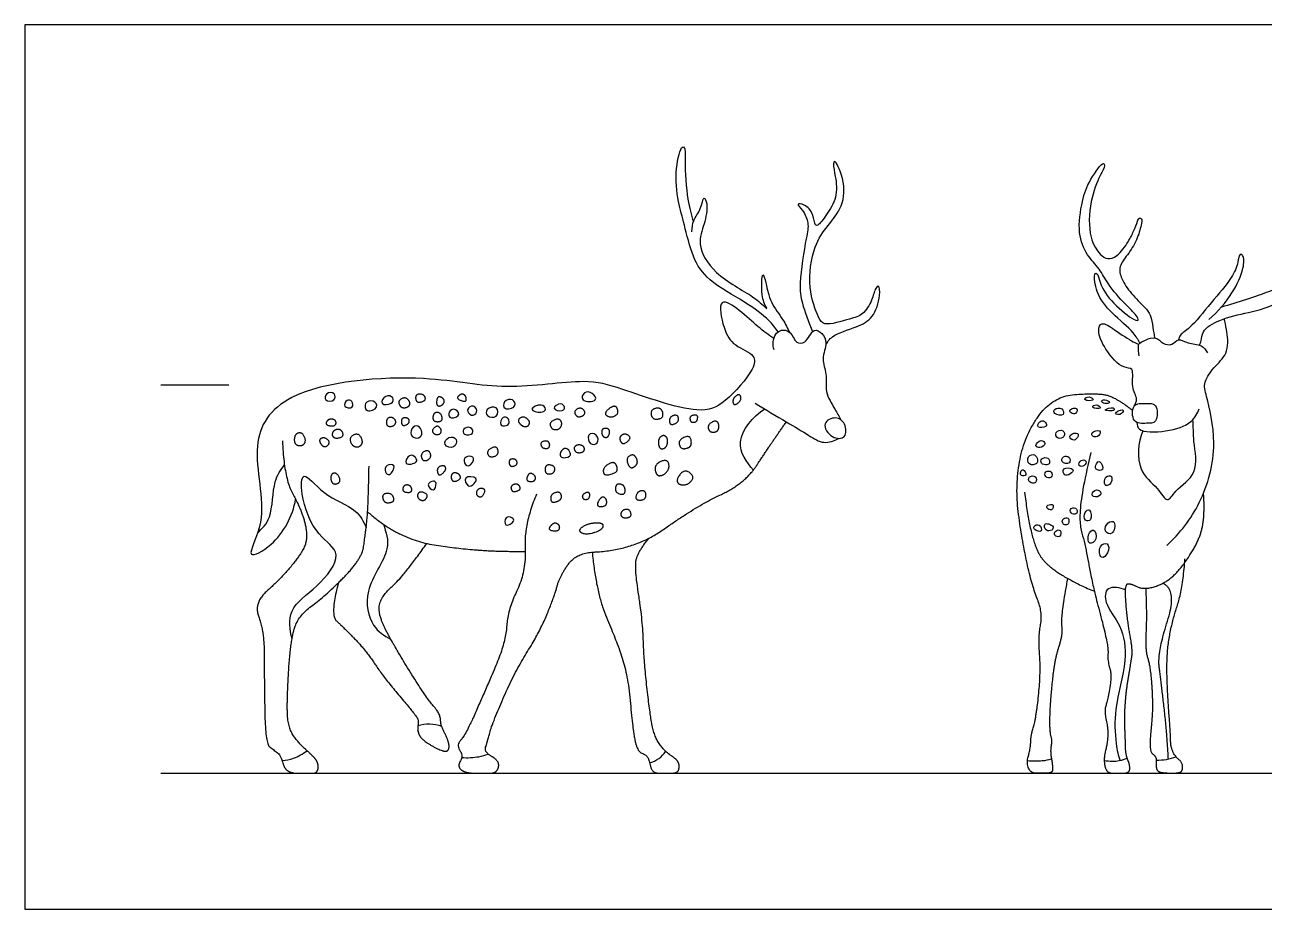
# Model space of a CAD drawing. Header units: millimetres. Extents: x 522.18 to 531.32, y 0.59 to 4.54.
# Drawn here: x 522.178 to 524.956, y 2.556 to 4.537 of the extents above; entities that cross this region are included whole.
import ezdxf

# ---------------------------------------------------------------- set-up
doc = ezdxf.new("R2010")
doc.units = ezdxf.units.MM
for name, color, linetype, true_color in [('AG-ANIMALS', 7, 'Continuous', 0xfc6666), ('AG-DETAILS', 7, 'Continuous', 0x66ffff), ('AG-DIAGRAM', 7, 'Continuous', 0xfecc66), ('AG-GUIDES', 7, 'Continuous', 0xcccccc), ('X-VPRT', 6, 'Continuous', 0xff00ff)]:
    doc.layers.add(name, color=color, linetype=linetype, true_color=true_color)

msp = doc.modelspace()

# ---------------------------------------------------------------- linework, layer by layer
at = {"layer": 'AG-ANIMALS'}
for points, degree, knots in [([(523.8666, 3.8493), (523.8602, 3.8585), (523.8461, 3.8779), (523.7921, 3.9182), (523.7099, 3.9611), (523.6736, 4.0159), (523.657, 4.0897), (523.6418, 4.1414), (523.6343, 4.2098), (523.6487, 4.2671), (523.6594, 4.2617), (523.6566, 4.2284), (523.6625, 4.1446), (523.6717, 4.1124), (523.6767, 4.0958)], 3, [0, 0, 0, 0, 0.359658, 0.867909, 1.466822, 1.966384, 2.497688, 2.956939, 3.491805, 3.929869, 4.059801, 4.39958, 4.975982, 5.424825, 5.424825, 5.424825, 5.424825]), ([(523.9735, 3.82), (523.9777, 3.8268), (523.986, 3.8426), (524.0434, 3.86), (524.0806, 3.8789), (524.0964, 3.9267), (524.0934, 3.9569), (524.0831, 3.9452), (524.078, 3.9196), (524.057, 3.8862), (524.0286, 3.879), (523.969, 3.8604), (523.9554, 3.8838), (523.9311, 3.9501), (523.9443, 4.0407), (523.9768, 4.087), (524.0139, 4.1301), (524.0174, 4.1885), (523.9931, 4.2384), (523.9893, 4.2234), (523.9962, 4.1962), (524, 4.1492), (523.9764, 4.1144), (523.9576, 4.0867), (523.9482, 4.088), (523.9466, 4.1147), (523.9286, 4.1346), (523.905, 4.1388), (523.9242, 4.1202), (523.9366, 4.092), (523.9291, 4.0583), (523.9123, 3.9583), (523.9196, 3.9134), (523.9346, 3.8717), (523.9439, 3.8497)], 3, [0, 0, 0, 0, 0.304874, 0.775319, 1.178574, 1.61835, 1.906382, 2.081745, 2.408035, 2.784056, 3.131893, 3.598016, 3.881054, 4.397496, 4.990534, 5.455753, 5.910893, 6.398103, 6.801761, 6.954603, 7.288097, 7.711359, 8.123642, 8.467134, 8.606354, 8.909537, 9.242756, 9.472391, 9.730965, 10.074046, 10.444625, 11.062258, 11.475336, 12.001466, 12.001466, 12.001466, 12.001466]), ([(524.6776, 3.8241), (524.673, 3.8322), (524.6642, 3.8496), (524.613, 3.8911), (524.5789, 3.9333), (524.5742, 3.9767), (524.5785, 3.9819), (524.5851, 3.9765), (524.5891, 3.9499), (524.6212, 3.9073), (524.665, 3.8748), (524.676, 3.8744), (524.6682, 3.8898), (524.6434, 3.9117), (524.6053, 3.9559), (524.5879, 3.9909), (524.5574, 4.0214), (524.5366, 4.0715), (524.5475, 4.1439), (524.5622, 4.1866), (524.5957, 4.2331), (524.5999, 4.2199), (524.5863, 4.1972), (524.564, 4.1418), (524.5617, 4.0621), (524.5863, 4.0234), (524.6051, 4.0107), (524.6289, 4.0183), (524.6518, 4.0517), (524.6634, 4.0733), (524.6717, 4.0964), (524.6756, 4.1055), (524.6831, 4.103), (524.6803, 4.0866), (524.6713, 4.0542), (524.6508, 4.0224), (524.6291, 3.997), (524.6355, 3.9667), (524.6577, 3.935), (524.6879, 3.9052), (524.7028, 3.888), (524.7064, 3.8591), (524.7094, 3.8439), (524.7106, 3.836)], 3, [0, 0, 0, 0, 0.337545, 0.848179, 1.336796, 1.733061, 1.857021, 2.009138, 2.325613, 2.80844, 3.275792, 3.424476, 3.643004, 4.02074, 4.509147, 4.909802, 5.318271, 5.782189, 6.31577, 6.780654, 7.209816, 7.354948, 7.670159, 8.170679, 8.740576, 9.159188, 9.440235, 9.737449, 10.1388, 10.466741, 10.780939, 10.962018, 11.098358, 11.336285, 11.711549, 12.110624, 12.466457, 12.799505, 13.20102, 13.616226, 13.916725, 14.251413, 14.56387, 14.56387, 14.56387, 14.56387]), ([(524.8108, 3.8197), (524.8124, 3.8231), (524.8165, 3.8301), (524.8159, 3.8537), (524.858, 3.8796), (524.9227, 3.8929), (524.9952, 3.9116), (525.0787, 3.9851), (525.0974, 4.0993), (525.0811, 4.2116), (525.0673, 4.2396), (525.06, 4.2371), (525.0614, 4.2153), (525.0698, 4.1486), (525.0731, 4.0623), (525.0458, 4.0028), (525.0337, 3.9966), (525.0217, 4.0115), (525.0147, 4.0314), (525.0123, 4.0555), (525.0052, 4.0577), (525.0018, 4.0388), (525.0034, 4.0123), (525.0217, 3.9786), (525.0029, 3.9505), (524.9638, 3.9397), (524.8962, 3.9139), (524.8602, 3.905)], 3, [0, 0, 0, 0, 0.214304, 0.499933, 0.925567, 1.448981, 1.999791, 2.646507, 3.336452, 4.019565, 4.330051, 4.450496, 4.717571, 5.24461, 5.860493, 6.354957, 6.544325, 6.797571, 7.109073, 7.412538, 7.530782, 7.783926, 8.17278, 8.511362, 8.834903, 9.239078, 9.911983, 9.911983, 9.911983, 9.911983]), ([(523.6735, 4.0739), (523.6738, 4.0824), (523.6755, 4.1009), (523.694, 4.1213), (523.6994, 4.1582), (523.7106, 4.1321), (523.7015, 4.0898), (523.6834, 4.0443), (523.7228, 3.9754), (523.8114, 3.9308), (523.8311, 3.9108), (523.8415, 3.9017)], 3, [0, 0, 0, 0, 0.314419, 0.655494, 0.96722, 1.204207, 1.621746, 2.044561, 2.575628, 3.190532, 3.590244, 3.590244, 3.590244, 3.590244]), ([(524.8323, 3.8771), (524.8524, 3.8941), (524.8857, 3.9342), (524.9108, 3.9874), (524.9115, 4.0209), (524.8997, 4.025), (524.8976, 4.002), (524.884, 3.9677), (524.8366, 3.9154), (524.7928, 3.8585), (524.7675, 3.8445), (524.7649, 3.8352), (524.7639, 3.8313)], 3, [0, 0, 0, 0, 0.566867, 1.062315, 1.402501, 1.559349, 1.829051, 2.218857, 2.763034, 3.309239, 3.634231, 3.856123, 3.856123, 3.856123, 3.856123]), ([(523.8415, 3.9017), (523.8365, 3.9115), (523.8282, 3.927), (523.8306, 3.993), (523.8407, 3.954), (523.8479, 3.9153), (523.8782, 3.8782), (523.8878, 3.8577), (523.8928, 3.8476)], 3, [0, 0, 0, 0, 0.357141, 0.771112, 1.044521, 1.45907, 1.882752, 2.244105, 2.244105, 2.244105, 2.244105]), ([(523.857, 3.8346), (523.845, 3.843), (523.8201, 3.8607), (523.785, 3.8953), (523.729, 3.9334), (523.7438, 3.8534), (523.7656, 3.8179), (523.8179, 3.7993), (523.8119, 3.7613), (523.7481, 3.6888), (523.686, 3.6608), (523.513, 3.724), (523.4339, 3.7461), (523.2468, 3.7143), (523.0811, 3.7577), (522.7635, 3.7328), (522.6765, 3.5979), (522.7296, 3.4338), (522.6645, 3.3334), (522.7444, 3.3739), (522.7791, 3.4366), (522.7852, 3.4743)], 3, [0, 0, 0, 0, 0.412614, 0.876231, 1.278939, 1.74084, 2.168861, 2.59133, 2.927068, 3.524864, 4.033201, 4.849653, 5.439466, 6.254302, 7.105829, 8.18045, 8.897924, 9.70947, 10.245372, 10.682656, 11.347827, 11.347827, 11.347827, 11.347827]), ([(524.665, 3.6834), (524.6677, 3.6882), (524.6743, 3.7004), (524.656, 3.7244), (524.6666, 3.7717), (524.6367, 3.7652), (524.5989, 3.8099), (524.5811, 3.8493), (524.5915, 3.8749), (524.622, 3.8525), (524.6619, 3.8267), (524.6709, 3.8234), (524.6751, 3.8216)], 3, [0, 0, 0, 0, 0.260091, 0.602832, 0.997933, 1.275572, 1.755752, 2.181124, 2.442316, 2.800491, 3.248826, 3.485245, 3.485245, 3.485245, 3.485245]), ([(524.7378, 3.3708), (524.7673, 3.3981), (524.8184, 3.4631), (524.8542, 3.595), (524.828, 3.7021), (524.818, 3.7366), (524.8471, 3.7749), (524.8788, 3.8031), (524.872, 3.8556), (524.8687, 3.8711), (524.8663, 3.879)], 3, [0, 0, 0, 0, 0.70106, 1.446486, 2.102502, 2.465448, 2.886633, 3.299427, 3.741181, 4.057296, 4.057296, 4.057296, 4.057296]), ([(523.8576, 3.8092), (523.8544, 3.8204), (523.8552, 3.8471), (523.8849, 3.8584), (523.9016, 3.8384), (523.9064, 3.824), (523.9305, 3.8222), (523.9442, 3.8605), (523.9669, 3.8459), (523.9784, 3.8243), (523.9622, 3.7885), (523.9777, 3.7549), (523.9698, 3.7155), (523.9943, 3.6767), (524.0027, 3.6602), (524.0076, 3.6523)], 3, [0, 0, 0, 0, 0.367522, 0.672605, 0.969542, 1.203682, 1.4657, 1.820295, 2.087782, 2.385231, 2.757232, 3.125729, 3.511696, 3.922244, 4.251755, 4.251755, 4.251755, 4.251755]), ([(524.6757, 3.796), (524.6743, 3.8027), (524.6749, 3.8161), (524.6736, 3.8224), (524.6904, 3.8321), (524.7137, 3.8401), (524.7282, 3.8219), (524.7502, 3.8183), (524.7638, 3.8368), (524.7853, 3.8223), (524.8162, 3.8221), (524.8253, 3.8088), (524.8289, 3.8028)], 3, [0, 0, 0, 0, 0.287225, 0.434639, 0.70221, 1.008051, 1.298144, 1.579171, 1.848806, 2.14836, 2.497235, 2.790001, 2.790001, 2.790001, 2.790001]), ([(523.815, 3.6896), (523.8384, 3.6757), (523.8838, 3.6484), (523.9344, 3.6187), (523.9678, 3.5966), (523.9927, 3.605), (524.0026, 3.6108)], 3, [0, 0, 0, 0, 0.561363, 1.039881, 1.417573, 1.782124, 1.782124, 1.782124, 1.782124]), ([(524.7122, 3.6844), (524.7077, 3.6903), (524.6908, 3.6878), (524.6588, 3.6916), (524.6602, 3.6418), (524.692, 3.6456), (524.7179, 3.643), (524.7179, 3.6768), (524.7122, 3.6844)], 3, [0, 0, 0, 0, 0.295633, 0.615044, 0.943452, 1.273929, 1.5648, 1.938745, 1.938745, 1.938745, 1.938745]), ([(524.6707, 3.6466), (524.6717, 3.6413), (524.6718, 3.6241), (524.7387, 3.6238), (524.7946, 3.6437), (524.8062, 3.6666), (524.8105, 3.677)], 3, [0, 0, 0, 0, 0.257099, 0.746354, 1.242947, 1.613302, 1.613302, 1.613302, 1.613302]), ([(523.4499, 3.356), (523.5427, 3.3592), (523.6846, 3.4599), (523.7925, 3.5102), (523.8438, 3.5889), (523.885, 3.6479)], 2, [1.843266, 1.843266, 1.843266, 2.390836, 2.988545, 3.586255, 4.183964, 4.183964, 4.183964]), ([(524.015, 3.6153), (524.0097, 3.6093), (523.9853, 3.6093), (523.9616, 3.6462), (523.9976, 3.6618), (524.0184, 3.6451), (524.0203, 3.6214), (524.015, 3.6153)], 3, [0, 0, 0, 0, 0.320106, 0.677154, 1.000891, 1.305101, 1.62898, 1.62898, 1.62898, 1.62898]), ([(522.9465, 3.4465), (523.0147, 3.3851), (523.1784, 3.3592), (523.2755, 3.3576), (523.2999, 3.3573)], 2, [0, 0, 0, 0.597709, 1.195418, 1.369537, 1.369537, 1.369537]), ([(523.0595, 2.9676), (523.0681, 2.9703), (523.0865, 2.973), (523.1041, 2.9692), (523.1124, 2.9661)], 3, [0, 0, 0, 0, 0.3241316, 0.644443, 0.644443, 0.644443, 0.644443]), ([(522.7551, 2.8892), (522.7638, 2.8899), (522.7813, 2.893), (522.8018, 2.9041), (522.8108, 2.9112)], 3, [0, 0, 0, 0, 0.3183512, 0.6829084, 0.6829084, 0.6829084, 0.6829084]), ([(523.1574, 2.8959), (523.1701, 2.8948), (523.1958, 2.8967), (523.21, 2.9012), (523.217, 2.9037)], 3, [0, 0, 0, 0, 0.3844297, 0.6773808, 0.6773808, 0.6773808, 0.6773808]), ([(523.5785, 2.8842), (523.5858, 2.8861), (523.6001, 2.8923), (523.6104, 2.9035), (523.6145, 2.9097)], 3, [0, 0, 0, 0, 0.2963976, 0.5893133, 0.5893133, 0.5893133, 0.5893133]), ([(524.4256, 2.889), (524.4366, 2.8878), (524.4589, 2.8882), (524.4726, 2.8909), (524.4794, 2.8926)], 3, [0, 0, 0, 0, 0.3677329, 0.6594972, 0.6594972, 0.6594972, 0.6594972]), ([(524.5977, 2.8895), (524.6086, 2.8871), (524.6314, 2.8875), (524.6433, 2.8921), (524.649, 2.8947)], 3, [0, 0, 0, 0, 0.3685122, 0.6449897, 0.6449897, 0.6449897, 0.6449897]), ([(524.7143, 2.8902), (524.7219, 2.89), (524.7373, 2.891), (524.7517, 2.8949), (524.7586, 2.8974)], 3, [0, 0, 0, 0, 0.3055252, 0.606072, 0.606072, 0.606072, 0.606072])]:
    msp.add_open_spline(points, degree=degree, knots=knots, dxfattribs=at)
for points in [[(524.5154, 3.2971), (524.499, 3.2106), (524.505, 3.1718), (524.4864, 3.1169), (524.4763, 3.0228), (524.4744, 2.9562), (524.4807, 2.9341), (524.4763, 2.9098), (524.482, 2.8786), (524.482, 2.8609), (524.4574, 2.8609), (524.4318, 2.8609), (524.4233, 2.8862), (524.4324, 2.9146), (524.4334, 2.9474), (524.445, 2.9837), (524.4558, 3.0859), (524.4498, 3.1683), (524.4602, 3.2197), (524.4362, 3.2791), (524.4135, 3.3816), (524.3977, 3.4996), (524.4173, 3.6145), (524.4823, 3.7057), (524.5811, 3.7126), (524.623, 3.7035), (524.6613, 3.6734)], [(522.7558, 3.6051), (522.7588, 3.5225), (522.7988, 3.4502), (522.813, 3.3926), (522.8013, 3.3559), (522.7505, 3.2948), (522.6904, 3.2421), (522.7153, 3.1781), (522.7148, 3.0593), (522.7177, 2.9269), (522.7368, 2.9123), (522.7524, 2.901), (522.7627, 2.8609), (522.8145, 2.8609), (522.8345, 2.8609), (522.8368, 2.8836), (522.822, 2.9013), (522.7929, 2.9272), (522.7688, 2.9613), (522.7654, 3.0166), (522.7732, 3.1513), (522.7898, 3.2126), (522.8504, 3.2565), (522.9331, 3.3395), (522.9414, 3.3933), (522.9482, 3.4562), (522.9498, 3.5485)], [(524.5679, 3.5794), (524.5351, 3.4478), (524.5559, 3.3689), (524.5714, 3.2812), (524.6074, 3.147), (524.6048, 3.112), (524.6149, 3.0811), (524.6055, 3.0237), (524.5973, 3.0006), (524.6064, 2.9609), (524.6048, 2.9287), (524.5957, 2.8914), (524.6029, 2.8609), (524.6276, 2.8609), (524.6541, 2.8609), (524.6556, 2.8785), (524.6455, 2.9022), (524.6449, 2.9422), (524.6427, 2.9861), (524.6471, 3.0489), (524.6579, 3.1098), (524.6616, 3.1376), (524.649, 3.2048), (524.6433, 3.2843), (524.6566, 3.2859), (524.6847, 3.2717), (524.7292, 3.2837), (524.7667, 3.3143), (524.8112, 3.3824), (524.8235, 3.4402), (524.8203, 3.4886)], [(523.3252, 3.4859), (523.2969, 3.4194), (523.3023, 3.3134), (523.2608, 3.2274), (523.2559, 3.1527), (523.2104, 3.0466), (523.166, 2.946), (523.145, 2.924), (523.1615, 2.9001), (523.1474, 2.8764), (523.1647, 2.8609), (523.208, 2.8609), (523.2365, 2.8609), (523.2433, 2.8876), (523.2077, 2.908), (523.2141, 2.928), (523.225, 2.9703), (523.2776, 3.0899), (523.3321, 3.1765), (523.366, 3.2588), (523.3766, 3.3005), (523.4151, 3.356), (523.4598, 3.3565)], [(524.4192, 3.4902), (524.4318, 3.3791), (524.482, 3.3078), (524.5756, 3.2682)], [(522.881, 3.2874), (522.8619, 3.2156), (522.8922, 3.1878), (522.942, 3.137), (522.9841, 3.0734), (523.0578, 2.9874), (523.0606, 2.9756), (523.0578, 2.9545), (523.0692, 2.934), (523.1212, 2.9055), (523.1313, 2.9179), (523.1238, 2.9431), (523.1106, 2.9668), (523.1093, 2.9945), (523.0794, 3.0275), (523.0103, 3.1384), (522.9685, 3.2168), (522.9781, 3.2591), (523.0251, 3.2994), (523.0792, 3.3755)], [(523.4499, 3.356), (523.459, 3.2626), (523.5074, 3.1507), (523.5308, 3.0747), (523.5404, 2.9596), (523.5513, 2.9086), (523.5706, 2.9025), (523.577, 2.891), (523.5844, 2.8609), (523.6138, 2.8609), (523.643, 2.8609), (523.6459, 2.8804), (523.6382, 2.8932), (523.6132, 2.9086), (523.5908, 2.9397), (523.5802, 2.9865), (523.5658, 3.1132), (523.5632, 3.2035), (523.5443, 3.3228), (523.5536, 3.3584), (523.5772, 3.3872)], [(524.6905, 3.275), (524.6933, 3.2133), (524.689, 3.1373), (524.7012, 3.0997), (524.7074, 3.0063), (524.6997, 2.9334), (524.7012, 2.9077), (524.7115, 2.8997), (524.7148, 2.893), (524.7136, 2.8653), (524.7326, 2.8609), (524.7678, 2.8609), (524.7741, 2.8692), (524.7718, 2.8864), (524.7585, 2.8957), (524.7465, 2.9181), (524.7461, 2.9533), (524.7397, 3.0311), (524.737, 3.1278), (524.7498, 3.2017), (524.7738, 3.2736), (524.7786, 3.3411)]]:
    msp.add_open_spline(points, degree=2, dxfattribs=at)
at = {"layer": 'AG-DETAILS'}
for points, knots in [([(522.8531, 3.6974), (522.85, 3.7008), (522.8527, 3.7137), (522.8747, 3.715), (522.875, 3.6932), (522.8568, 3.6935), (522.8531, 3.6974)], [0, 0, 0, 0, 0.225352, 0.4742859, 0.7038671, 0.9668444, 0.9668444, 0.9668444, 0.9668444]), ([(522.8955, 3.6829), (522.893, 3.6868), (522.8996, 3.6994), (522.9125, 3.6952), (522.9167, 3.6773), (522.8983, 3.6787), (522.8955, 3.6829)], [0, 0, 0, 0, 0.2319811, 0.4338091, 0.6504425, 0.9025762, 0.9025762, 0.9025762, 0.9025762]), ([(522.9463, 3.6731), (522.9409, 3.6754), (522.9375, 3.692), (522.9598, 3.6982), (522.9735, 3.6797), (522.9526, 3.6703), (522.9463, 3.6731)], [0, 0, 0, 0, 0.250375, 0.511254, 0.749679, 1.040937, 1.040937, 1.040937, 1.040937]), ([(522.9791, 3.6895), (522.9763, 3.6936), (522.9858, 3.7102), (523.0065, 3.7036), (523.0029, 3.6862), (522.982, 3.685), (522.9791, 3.6895)], [0, 0, 0, 0, 0.260861, 0.509977, 0.726939, 1.009692, 1.009692, 1.009692, 1.009692]), ([(523.2548, 3.6782), (523.2503, 3.6809), (523.2501, 3.696), (523.2734, 3.7014), (523.2821, 3.6807), (523.2603, 3.6748), (523.2548, 3.6782)], [0, 0, 0, 0, 0.236458, 0.503037, 0.734192, 1.025569, 1.025569, 1.025569, 1.025569]), ([(523.4297, 3.6974), (523.4254, 3.7016), (523.4308, 3.7174), (523.4508, 3.7144), (523.466, 3.6928), (523.4352, 3.6919), (523.4297, 3.6974)], [0, 0, 0, 0, 0.245613, 0.506465, 0.751601, 1.076227, 1.076227, 1.076227, 1.076227]), ([(524.5637, 3.7036), (524.5589, 3.7039), (524.5504, 3.699), (524.5599, 3.6942), (524.5788, 3.6959), (524.5685, 3.7032), (524.5637, 3.7036)], [0, 0, 0, 0, 0.20922, 0.3809139, 0.6104755, 0.8220486, 0.8220486, 0.8220486, 0.8220486]), ([(524.5989, 3.6969), (524.5949, 3.6972), (524.588, 3.6944), (524.5985, 3.6871), (524.6152, 3.691), (524.6037, 3.6965), (524.5989, 3.6969)], [0, 0, 0, 0, 0.1803813, 0.3729821, 0.5823437, 0.8018814, 0.8018814, 0.8018814, 0.8018814]), ([(523.134, 3.6569), (523.1296, 3.6579), (523.1256, 3.6663), (523.1378, 3.6817), (523.1603, 3.6631), (523.1399, 3.6556), (523.134, 3.6569)], [0, 0, 0, 0, 0.2027841, 0.4392056, 0.6947604, 0.9662321, 0.9662321, 0.9662321, 0.9662321]), ([(523.1792, 3.6632), (523.1741, 3.6645), (523.1654, 3.6757), (523.1852, 3.689), (523.1956, 3.6679), (523.184, 3.662), (523.1792, 3.6632)], [0, 0, 0, 0, 0.2360925, 0.4782668, 0.7228485, 0.9499336, 0.9499336, 0.9499336, 0.9499336]), ([(523.2155, 3.6619), (523.2116, 3.6655), (523.2106, 3.678), (523.2394, 3.6857), (523.2397, 3.6551), (523.2202, 3.6576), (523.2155, 3.6619)], [0, 0, 0, 0, 0.22653, 0.507218, 0.771597, 1.046035, 1.046035, 1.046035, 1.046035]), ([(523.315, 3.676), (523.3149, 3.6805), (523.3366, 3.6909), (523.349, 3.6756), (523.3356, 3.6663), (523.3151, 3.6717), (523.315, 3.676)], [0, 0, 0, 0, 0.294336, 0.521748, 0.742721, 1.025506, 1.025506, 1.025506, 1.025506]), ([(523.3645, 3.6783), (523.3637, 3.6824), (523.3804, 3.693), (523.3897, 3.6806), (523.3848, 3.6702), (523.3653, 3.6741), (523.3645, 3.6783)], [0, 0, 0, 0, 0.2608913, 0.4720116, 0.6536687, 0.9247931, 0.9247931, 0.9247931, 0.9247931]), ([(523.8114, 3.5399), (523.7959, 3.5572), (523.762, 3.6043), (523.8109, 3.6603), (523.8367, 3.6767)], [0, 0, 0, 0, 0.517958, 1.113238, 1.113238, 1.113238, 1.113238]), ([(524.5023, 3.6768), (524.4976, 3.6801), (524.484, 3.6783), (524.4841, 3.6641), (524.5104, 3.6597), (524.5065, 3.6739), (524.5023, 3.6768)], [0, 0, 0, 0, 0.2535113, 0.4456095, 0.7192867, 0.9457832, 0.9457832, 0.9457832, 0.9457832]), ([(524.5362, 3.6772), (524.5332, 3.6799), (524.5171, 3.677), (524.5226, 3.666), (524.5348, 3.6645), (524.5386, 3.6749), (524.5362, 3.6772)], [0, 0, 0, 0, 0.2490893, 0.4241635, 0.6298949, 0.8320736, 0.8320736, 0.8320736, 0.8320736]), ([(524.5796, 3.6859), (524.575, 3.6863), (524.5649, 3.6789), (524.5966, 3.675), (524.5847, 3.6855), (524.5796, 3.6859)], [0, 0, 0, 0, 0.1914033, 0.4500686, 0.6653641, 0.6653641, 0.6653641, 0.6653641]), ([(524.618, 3.6792), (524.6135, 3.6808), (524.5904, 3.6734), (524.6126, 3.6722), (524.6206, 3.6732), (524.6203, 3.6784), (524.618, 3.6792)], [0, 0, 0, 0, 0.2754441, 0.4950972, 0.6789055, 0.8182132, 0.8182132, 0.8182132, 0.8182132]), ([(524.6384, 3.6745), (524.6345, 3.6759), (524.6127, 3.6642), (524.6389, 3.6628), (524.6411, 3.6735), (524.6384, 3.6745)], [0, 0, 0, 0, 0.2663507, 0.5014467, 0.6859763, 0.6859763, 0.6859763, 0.6859763]), ([(523.0533, 3.6118), (523.0483, 3.6129), (523.0391, 3.6222), (523.0512, 3.6433), (523.0677, 3.6343), (523.0699, 3.6146), (523.0583, 3.6106), (523.0533, 3.6118)], [0, 0, 0, 0, 0.240001, 0.503806, 0.735108, 0.985709, 1.217596, 1.217596, 1.217596, 1.217596]), ([(523.2449, 3.6421), (523.2428, 3.6461), (523.2485, 3.661), (523.2615, 3.6573), (523.2661, 3.6457), (523.2578, 3.6381), (523.2468, 3.6386), (523.2449, 3.6421)], [0, 0, 0, 0, 0.249174, 0.447439, 0.647505, 0.840803, 1.058512, 1.058512, 1.058512, 1.058512]), ([(524.4581, 3.6503), (524.4543, 3.6501), (524.4488, 3.6436), (524.4479, 3.6337), (524.4675, 3.635), (524.4697, 3.6445), (524.4619, 3.6505), (524.4581, 3.6503)], [0, 0, 0, 0, 0.213177, 0.378793, 0.629522, 0.798325, 1.016702, 1.016702, 1.016702, 1.016702]), ([(524.6838, 3.6279), (524.6734, 3.6014), (524.6682, 3.5369), (524.7165, 3.5044), (524.7391, 3.4621), (524.7574, 3.4983), (524.8121, 3.5301), (524.7961, 3.6053), (524.7976, 3.6368), (524.7964, 3.6532)], [0, 0, 0, 0, 0.588793, 1.072119, 1.441289, 1.772731, 2.262469, 2.789085, 3.23699, 3.23699, 3.23699, 3.23699]), ([(523.1448, 3.6085), (523.1421, 3.6135), (523.1273, 3.6168), (523.1132, 3.5946), (523.1426, 3.5856), (523.1475, 3.6034), (523.1448, 3.6085)], [0, 0, 0, 0, 0.251195, 0.5116, 0.786288, 1.048457, 1.048457, 1.048457, 1.048457]), ([(523.1638, 3.6203), (523.1601, 3.6227), (523.159, 3.6338), (523.1792, 3.6388), (523.1871, 3.6195), (523.1686, 3.6172), (523.1638, 3.6203)], [0, 0, 0, 0, 0.2065534, 0.4529748, 0.6728317, 0.9371405, 0.9371405, 0.9371405, 0.9371405]), ([(523.4432, 3.603), (523.4397, 3.6087), (523.4415, 3.6283), (523.4669, 3.6156), (523.4608, 3.594), (523.4465, 3.5977), (523.4432, 3.603)], [0, 0, 0, 0, 0.266444, 0.531827, 0.777557, 1.023783, 1.023783, 1.023783, 1.023783]), ([(524.5047, 3.628), (524.5004, 3.6306), (524.485, 3.627), (524.4922, 3.6072), (524.5104, 3.6132), (524.5086, 3.6256), (524.5047, 3.628)], [0, 0, 0, 0, 0.24878, 0.4838074, 0.7183942, 0.9465551, 0.9465551, 0.9465551, 0.9465551]), ([(524.5384, 3.6217), (524.5352, 3.6245), (524.5162, 3.6197), (524.5242, 3.606), (524.536, 3.6071), (524.5412, 3.6193), (524.5384, 3.6217)], [0, 0, 0, 0, 0.2664458, 0.4662741, 0.6695008, 0.8957163, 0.8957163, 0.8957163, 0.8957163]), ([(524.5869, 3.6275), (524.5835, 3.6301), (524.5672, 3.6257), (524.5709, 3.6128), (524.587, 3.6145), (524.5896, 3.6255), (524.5869, 3.6275)], [0, 0, 0, 0, 0.2598422, 0.4423847, 0.6727572, 0.8781268, 0.8781268, 0.8781268, 0.8781268]), ([(523.3814, 3.5688), (523.3778, 3.5708), (523.3763, 3.5809), (523.3921, 3.593), (523.4022, 3.5783), (523.401, 3.569), (523.3859, 3.5662), (523.3814, 3.5688)], [0, 0, 0, 0, 0.207725, 0.449132, 0.679622, 0.8506, 1.11194, 1.11194, 1.11194, 1.11194]), ([(524.4562, 3.6059), (524.4506, 3.6054), (524.4395, 3.594), (524.4538, 3.5877), (524.4695, 3.5985), (524.4607, 3.6063), (524.4562, 3.6059)], [0, 0, 0, 0, 0.2548516, 0.4546989, 0.6961397, 0.9066965, 0.9066965, 0.9066965, 0.9066965]), ([(523.0333, 3.555), (523.0298, 3.559), (523.0394, 3.5782), (523.0544, 3.5687), (523.0611, 3.5561), (523.0372, 3.5506), (523.0333, 3.555)], [0, 0, 0, 0, 0.2672774, 0.4999849, 0.690862, 0.9873962, 0.9873962, 0.9873962, 0.9873962]), ([(523.1725, 3.5496), (523.1674, 3.549), (523.1587, 3.5605), (523.1693, 3.5733), (523.1912, 3.5687), (523.1785, 3.5504), (523.1725, 3.5496)], [0, 0, 0, 0, 0.2349667, 0.4620392, 0.6949793, 0.9723657, 0.9723657, 0.9723657, 0.9723657]), ([(524.4415, 3.5737), (524.4375, 3.5755), (524.4242, 3.5722), (524.4262, 3.5488), (524.4487, 3.5527), (524.4484, 3.5635), (524.4452, 3.5721), (524.4415, 3.5737)], [0, 0, 0, 0, 0.239446, 0.495713, 0.751379, 0.942783, 1.164363, 1.164363, 1.164363, 1.164363]), ([(524.4714, 3.5663), (524.4677, 3.5688), (524.4556, 3.5672), (524.4546, 3.5528), (524.4696, 3.5508), (524.4763, 3.5547), (524.4747, 3.5639), (524.4714, 3.5663)], [0, 0, 0, 0, 0.23463, 0.433074, 0.659963, 0.822856, 1.035231, 1.035231, 1.035231, 1.035231]), ([(524.5188, 3.5679), (524.5158, 3.5713), (524.5053, 3.5727), (524.4982, 3.556), (524.5231, 3.5518), (524.5217, 3.5646), (524.5188, 3.5679)], [0, 0, 0, 0, 0.2230727, 0.4388888, 0.6945312, 0.9134115, 0.9134115, 0.9134115, 0.9134115]), ([(524.5563, 3.56), (524.5547, 3.5627), (524.5442, 3.5642), (524.5376, 3.5475), (524.5541, 3.5476), (524.558, 3.5572), (524.5563, 3.56)], [0, 0, 0, 0, 0.2058342, 0.4254135, 0.6348899, 0.8441971, 0.8441971, 0.8441971, 0.8441971]), ([(524.5875, 3.5586), (524.5847, 3.56), (524.5796, 3.5539), (524.5748, 3.5401), (524.6006, 3.5361), (524.5915, 3.5566), (524.5875, 3.5586)], [0, 0, 0, 0, 0.1859513, 0.4035747, 0.6431151, 0.9152563, 0.9152563, 0.9152563, 0.9152563]), ([(522.6998, 3.3986), (522.7104, 3.4091), (522.7343, 3.4307), (522.7332, 3.5168), (522.7519, 3.5399), (522.7601, 3.5518)], [0, 0, 0, 0, 0.416756, 0.97271, 1.382163, 1.382163, 1.382163, 1.382163]), ([(522.9958, 3.5302), (522.9918, 3.5287), (522.9841, 3.5356), (522.9868, 3.5531), (523.013, 3.5538), (523.0013, 3.5324), (522.9958, 3.5302)], [0, 0, 0, 0, 0.2039482, 0.4411932, 0.6811464, 0.967736, 0.967736, 0.967736, 0.967736]), ([(524.416, 3.5406), (524.4136, 3.5413), (524.41, 3.5359), (524.409, 3.5254), (524.4271, 3.527), (524.4191, 3.5397), (524.416, 3.5406)], [0, 0, 0, 0, 0.1689746, 0.3516912, 0.5557091, 0.7808391, 0.7808391, 0.7808391, 0.7808391]), ([(524.4789, 3.5354), (524.476, 3.5385), (524.4644, 3.5383), (524.4637, 3.523), (524.4814, 3.5204), (524.4817, 3.5325), (524.4789, 3.5354)], [0, 0, 0, 0, 0.2199004, 0.4251287, 0.6468072, 0.8636575, 0.8636575, 0.8636575, 0.8636575]), ([(524.5273, 3.541), (524.5246, 3.5447), (524.5009, 3.5478), (524.5078, 3.525), (524.5213, 3.5302), (524.5292, 3.5382), (524.5273, 3.541)], [0, 0, 0, 0, 0.28646, 0.5185086, 0.7419384, 0.9564128, 0.9564128, 0.9564128, 0.9564128]), ([(524.6136, 3.5253), (524.6112, 3.5283), (524.598, 3.5264), (524.596, 3.5041), (524.6121, 3.5045), (524.6165, 3.5215), (524.6136, 3.5253)], [0, 0, 0, 0, 0.2220801, 0.482682, 0.6838497, 0.9565699, 0.9565699, 0.9565699, 0.9565699]), ([(522.7772, 3.162), (522.7718, 3.1819), (522.7659, 3.2318), (522.8338, 3.2742), (522.8973, 3.3536), (522.8284, 3.3931), (522.7956, 3.4775), (522.799, 3.5464), (522.8475, 3.4794), (522.9237, 3.4556), (522.937, 3.4246), (522.9433, 3.4113)], [0, 0, 0, 0, 0.488621, 1.041973, 1.603624, 2.088527, 2.700318, 3.094808, 3.561136, 4.126009, 4.539159, 4.539159, 4.539159, 4.539159]), ([(523.0939, 3.4956), (523.0894, 3.4947), (523.0756, 3.5079), (523.0952, 3.5178), (523.102, 3.5106), (523.0984, 3.4964), (523.0939, 3.4956)], [0, 0, 0, 0, 0.2470063, 0.4839104, 0.6565562, 0.900131, 0.900131, 0.900131, 0.900131]), ([(523.1721, 3.5048), (523.1671, 3.5076), (523.1581, 3.5282), (523.1954, 3.5245), (523.1863, 3.5081), (523.1765, 3.5023), (523.1721, 3.5048)], [0, 0, 0, 0, 0.263009, 0.556653, 0.774271, 1.008854, 1.008854, 1.008854, 1.008854]), ([(524.4431, 3.5249), (524.4396, 3.5279), (524.4265, 3.5262), (524.428, 3.5107), (524.4469, 3.5085), (524.4465, 3.5219), (524.4431, 3.5249)], [0, 0, 0, 0, 0.2340803, 0.4417361, 0.6726682, 0.8989742, 0.8989742, 0.8989742, 0.8989742]), ([(524.5842, 3.4951), (524.5796, 3.4966), (524.5683, 3.4898), (524.572, 3.4772), (524.5943, 3.4818), (524.5883, 3.4938), (524.5842, 3.4951)], [0, 0, 0, 0, 0.2439719, 0.430061, 0.6841699, 0.9020681, 0.9020681, 0.9020681, 0.9020681]), ([(524.4828, 3.461), (524.4808, 3.4638), (524.4692, 3.4627), (524.4674, 3.4539), (524.4804, 3.4471), (524.4847, 3.4584), (524.4828, 3.461)], [0, 0, 0, 0, 0.2201005, 0.3812889, 0.5870203, 0.7942981, 0.7942981, 0.7942981, 0.7942981]), ([(524.5335, 3.4545), (524.5298, 3.4566), (524.5178, 3.4531), (524.5242, 3.4397), (524.5394, 3.4406), (524.5371, 3.4523), (524.5335, 3.4545)], [0, 0, 0, 0, 0.2220714, 0.425312, 0.6332789, 0.8500747, 0.8500747, 0.8500747, 0.8500747]), ([(524.5645, 3.4501), (524.5615, 3.4522), (524.5517, 3.4456), (524.5523, 3.4251), (524.5713, 3.4255), (524.5686, 3.4472), (524.5645, 3.4501)], [0, 0, 0, 0, 0.212709, 0.4741687, 0.6841531, 0.9765476, 0.9765476, 0.9765476, 0.9765476]), ([(522.982, 3.4185), (522.9877, 3.4008), (523.0034, 3.36), (522.9333, 3.2728), (522.9531, 3.1885), (522.9835, 3.1686), (522.9982, 3.1614)], [0, 0, 0, 0, 0.465341, 1.097336, 1.64262, 2.078636, 2.078636, 2.078636, 2.078636]), ([(523.2567, 3.4171), (523.2527, 3.4194), (523.2542, 3.4373), (523.2709, 3.4346), (523.2783, 3.4245), (523.2611, 3.4146), (523.2567, 3.4171)], [0, 0, 0, 0, 0.2453444, 0.4699341, 0.6518946, 0.922266, 0.922266, 0.922266, 0.922266]), ([(524.4516, 3.4166), (524.4478, 3.4188), (524.4384, 3.4148), (524.4398, 3.4049), (524.4612, 3.3982), (524.4558, 3.4141), (524.4516, 3.4166)], [0, 0, 0, 0, 0.2156445, 0.3903269, 0.6321456, 0.8689984, 0.8689984, 0.8689984, 0.8689984]), ([(524.4731, 3.4192), (524.4696, 3.4202), (524.4621, 3.4206), (524.4647, 3.4021), (524.4811, 3.4036), (524.4852, 3.4138), (524.4772, 3.4181), (524.4731, 3.4192)], [0, 0, 0, 0, 0.185603, 0.412579, 0.640307, 0.817928, 1.036305, 1.036305, 1.036305, 1.036305]), ([(524.5164, 3.432), (524.5138, 3.4342), (524.5044, 3.4321), (524.5025, 3.4228), (524.5084, 3.4157), (524.5191, 3.4178), (524.5192, 3.4295), (524.5164, 3.432)], [0, 0, 0, 0, 0.2046808, 0.3858102, 0.5644196, 0.7478926, 0.9711657, 0.9711657, 0.9711657, 0.9711657]), ([(524.6198, 3.4222), (524.6172, 3.4262), (524.6039, 3.4246), (524.5953, 3.4018), (524.6183, 3.3913), (524.6233, 3.4167), (524.6198, 3.4222)], [0, 0, 0, 0, 0.230381, 0.512606, 0.75583, 1.070975, 1.070975, 1.070975, 1.070975]), ([(524.4989, 3.4043), (524.4966, 3.4068), (524.487, 3.4047), (524.4844, 3.3926), (524.4999, 3.3872), (524.5015, 3.4014), (524.4989, 3.4043)], [0, 0, 0, 0, 0.2030184, 0.3983193, 0.6037426, 0.833915, 0.833915, 0.833915, 0.833915]), ([(524.5732, 3.4054), (524.5693, 3.4067), (524.5597, 3.3958), (524.5614, 3.3697), (524.5846, 3.3841), (524.5777, 3.4038), (524.5732, 3.4054)], [0, 0, 0, 0, 0.245281, 0.521837, 0.782158, 1.069184, 1.069184, 1.069184, 1.069184]), ([(524.6043, 3.3745), (524.6002, 3.3773), (524.583, 3.3714), (524.5888, 3.3365), (524.6082, 3.3531), (524.6087, 3.3715), (524.6043, 3.3745)], [0, 0, 0, 0, 0.259968, 0.569669, 0.826008, 1.113393, 1.113393, 1.113393, 1.113393]), ([(524.6455, 3.2713), (524.6337, 3.2765), (524.5997, 3.2826), (524.5973, 3.2376), (524.6393, 3.1915), (524.6508, 3.1114), (524.6184, 3.0076), (524.6224, 2.9372), (524.6287, 2.8987), (524.6337, 2.8894)], [0, 0, 0, 0, 0.396869, 0.750652, 1.246495, 1.811044, 2.482913, 3.015225, 3.323353, 3.323353, 3.323353, 3.323353])]:
    msp.add_open_spline(points, degree=3, knots=knots, dxfattribs=at)
for points in [[(523.0175, 3.687), (523.014, 3.6953), (523.0318, 3.704), (523.0429, 3.6915), (523.0384, 3.6804), (523.0209, 3.6786), (523.0175, 3.687)], [(523.0544, 3.6996), (523.0531, 3.71), (523.0728, 3.71), (523.0782, 3.6959), (523.0557, 3.6891), (523.0544, 3.6996)], [(523.1014, 3.6947), (523.1025, 3.7053), (523.1156, 3.702), (523.1197, 3.6918), (523.111, 3.6828), (523.1003, 3.684), (523.1014, 3.6947)], [(523.1503, 3.7057), (523.1563, 3.7112), (523.1654, 3.708), (523.1683, 3.6987), (523.1657, 3.6922), (523.1443, 3.7002), (523.1503, 3.7057)], [(523.7656, 3.6914), (523.7643, 3.7001), (523.7803, 3.712), (523.7854, 3.6966), (523.767, 3.6827), (523.7656, 3.6914)], [(523.0932, 3.6602), (523.0945, 3.6691), (523.1109, 3.6686), (523.1154, 3.6508), (523.1028, 3.6473), (523.092, 3.6513), (523.0932, 3.6602)], [(523.4121, 3.6649), (523.4081, 3.6721), (523.4236, 3.6807), (523.4349, 3.6712), (523.4312, 3.6615), (523.416, 3.6578), (523.4121, 3.6649)], [(523.4879, 3.6773), (523.5017, 3.688), (523.5105, 3.6666), (523.4922, 3.6563), (523.4741, 3.6666), (523.4879, 3.6773)], [(523.5825, 3.6629), (523.5797, 3.6733), (523.5984, 3.6808), (523.609, 3.6714), (523.6082, 3.6555), (523.5853, 3.6525), (523.5825, 3.6629)], [(522.8545, 3.6477), (522.8588, 3.6549), (522.8759, 3.6529), (522.8757, 3.6375), (522.8503, 3.6404), (522.8545, 3.6477)], [(522.9886, 3.6468), (522.9891, 3.6556), (523.0014, 3.6593), (523.0118, 3.6489), (523.0048, 3.6372), (522.988, 3.6381), (522.9886, 3.6468)], [(523.0222, 3.6475), (523.0218, 3.6574), (523.0399, 3.6564), (523.0399, 3.6432), (523.0227, 3.6375), (523.0222, 3.6475)], [(523.2872, 3.6445), (523.2812, 3.6514), (523.2955, 3.6611), (523.3111, 3.6499), (523.3069, 3.6371), (523.2932, 3.6375), (523.2872, 3.6445)], [(523.3565, 3.6382), (523.3533, 3.6464), (523.3735, 3.6561), (523.3835, 3.6466), (523.3777, 3.6308), (523.3598, 3.63), (523.3565, 3.6382)], [(523.623, 3.6492), (523.6226, 3.6591), (523.6422, 3.6648), (523.6444, 3.6472), (523.6234, 3.6392), (523.623, 3.6492)], [(523.6691, 3.6554), (523.6689, 3.6614), (523.6873, 3.6645), (523.6854, 3.6489), (523.6758, 3.6461), (523.6692, 3.6494), (523.6691, 3.6554)], [(523.7103, 3.6331), (523.7084, 3.6416), (523.7285, 3.6525), (523.7356, 3.6384), (523.7303, 3.6248), (523.7122, 3.6246), (523.7103, 3.6331)], [(522.7823, 3.609), (522.7827, 3.6206), (522.8003, 3.6249), (522.8095, 3.6043), (522.7989, 3.593), (522.7819, 3.5973), (522.7823, 3.609)], [(522.8403, 3.6011), (522.8367, 3.6083), (522.8501, 3.6138), (522.863, 3.6027), (522.8542, 3.5913), (522.8439, 3.5939), (522.8403, 3.6011)], [(522.8692, 3.6147), (522.8653, 3.6195), (522.8729, 3.6311), (522.8883, 3.6307), (522.8938, 3.6148), (522.8731, 3.6099), (522.8692, 3.6147)], [(522.9184, 3.5924), (522.9101, 3.5952), (522.9057, 3.6145), (522.9263, 3.6231), (522.9376, 3.6027), (522.9267, 3.5897), (522.9184, 3.5924)], [(523.0928, 3.6245), (523.0897, 3.6297), (523.1036, 3.6409), (523.1135, 3.6287), (523.1082, 3.6192), (523.0958, 3.6194), (523.0928, 3.6245)], [(523.4714, 3.6232), (523.4705, 3.6319), (523.4835, 3.634), (523.4904, 3.6279), (523.4854, 3.6118), (523.4723, 3.6144), (523.4714, 3.6232)], [(523.514, 3.6035), (523.509, 3.6119), (523.5225, 3.6234), (523.5393, 3.6119), (523.5189, 3.5951), (523.514, 3.6035)], [(523.5989, 3.5967), (523.5968, 3.6079), (523.6089, 3.6196), (523.6202, 3.6109), (523.617, 3.59), (523.601, 3.5854), (523.5989, 3.5967)], [(523.6454, 3.5966), (523.6425, 3.6069), (523.6692, 3.6188), (523.6734, 3.5983), (523.6674, 3.5895), (523.6484, 3.5863), (523.6454, 3.5966)], [(523.2162, 3.5748), (523.2127, 3.5829), (523.2358, 3.5953), (523.2413, 3.5742), (523.2198, 3.5667), (523.2162, 3.5748)], [(523.3352, 3.5957), (523.3333, 3.6024), (523.3498, 3.6062), (523.3557, 3.5979), (523.3525, 3.5876), (523.3371, 3.589), (523.3352, 3.5957)], [(523.4106, 3.5841), (523.4074, 3.5905), (523.4192, 3.5978), (523.4329, 3.5926), (523.4319, 3.58), (523.4138, 3.5778), (523.4106, 3.5841)], [(523.067, 3.5697), (523.0659, 3.5773), (523.0826, 3.5859), (523.0903, 3.5706), (523.0799, 3.5601), (523.0681, 3.5621), (523.067, 3.5697)], [(523.2639, 3.5554), (523.2629, 3.5646), (523.2798, 3.5648), (523.283, 3.5512), (523.2649, 3.5462), (523.2639, 3.5554)], [(523.475, 3.5351), (523.4737, 3.5437), (523.4903, 3.5567), (523.5027, 3.5562), (523.5072, 3.5408), (523.5027, 3.5336), (523.4763, 3.5266), (523.475, 3.5351)], [(523.5299, 3.5538), (523.5248, 3.5658), (523.5419, 3.5769), (523.5518, 3.5627), (523.5503, 3.5507), (523.5349, 3.5419), (523.5299, 3.5538)], [(523.5913, 3.5395), (523.5891, 3.5525), (523.6177, 3.5652), (523.6244, 3.545), (523.6109, 3.5281), (523.5935, 3.5265), (523.5913, 3.5395)], [(522.8643, 3.5238), (522.8648, 3.5326), (522.8788, 3.5333), (522.8872, 3.5135), (522.8725, 3.5067), (522.8638, 3.515), (522.8643, 3.5238)], [(523.1034, 3.5348), (523.1007, 3.5452), (523.1189, 3.5517), (523.1235, 3.5404), (523.106, 3.5244), (523.1034, 3.5348)], [(523.135, 3.5189), (523.1322, 3.5256), (523.1389, 3.5351), (523.1529, 3.5311), (523.1558, 3.5194), (523.1378, 3.5122), (523.135, 3.5189)], [(523.3043, 3.5248), (523.3079, 3.5344), (523.3201, 3.5296), (523.3241, 3.5212), (523.3186, 3.5136), (523.3008, 3.5153), (523.3043, 3.5248)], [(523.3445, 3.542), (523.3451, 3.5533), (523.3676, 3.5491), (523.3645, 3.5315), (523.3439, 3.5306), (523.3445, 3.542)], [(523.641, 3.5128), (523.6383, 3.5188), (523.6567, 3.5427), (523.6803, 3.5253), (523.6642, 3.5063), (523.6437, 3.5068), (523.641, 3.5128)], [(523.0256, 3.4989), (523.0273, 3.5065), (523.0414, 3.5065), (523.0464, 3.4972), (523.0437, 3.4889), (523.024, 3.4913), (523.0256, 3.4989)], [(523.2689, 3.4959), (523.266, 3.5024), (523.2776, 3.51), (523.2873, 3.5054), (523.2896, 3.4955), (523.2717, 3.4894), (523.2689, 3.4959)], [(523.5021, 3.498), (523.5024, 3.5077), (523.5142, 3.5088), (523.5237, 3.5029), (523.5237, 3.4837), (523.5018, 3.4884), (523.5021, 3.498)], [(522.9808, 3.476), (522.9781, 3.4862), (522.9997, 3.4882), (523.0069, 3.4747), (523.0026, 3.4674), (522.9836, 3.4659), (522.9808, 3.476)], [(523.0601, 3.477), (523.057, 3.4818), (523.0629, 3.4929), (523.0825, 3.4856), (523.076, 3.4714), (523.0633, 3.4723), (523.0601, 3.477)], [(523.1961, 3.4803), (523.1891, 3.483), (523.1927, 3.4991), (523.2124, 3.4981), (523.2032, 3.4777), (523.1961, 3.4803)], [(523.3569, 3.4757), (523.3565, 3.4856), (523.3763, 3.4924), (523.3828, 3.4804), (523.3771, 3.4709), (523.3573, 3.4659), (523.3569, 3.4757)], [(523.4281, 3.4789), (523.4267, 3.4838), (523.439, 3.4911), (523.4454, 3.4875), (523.443, 3.4741), (523.4295, 3.474), (523.4281, 3.4789)], [(523.4641, 3.4702), (523.4709, 3.4823), (523.4831, 3.4749), (523.4818, 3.4581), (523.4572, 3.4581), (523.4641, 3.4702)], [(523.5608, 3.4941), (523.5516, 3.4933), (523.5464, 3.4713), (523.5695, 3.4723), (523.57, 3.4949), (523.5608, 3.4941)], [(523.5273, 3.4524), (523.5204, 3.4526), (523.5131, 3.4414), (523.5188, 3.431), (523.5381, 3.4339), (523.5342, 3.4523), (523.5273, 3.4524)], [(523.3565, 3.4145), (523.3643, 3.4234), (523.3781, 3.4164), (523.3756, 3.4025), (523.3487, 3.4057), (523.3565, 3.4145)], [(523.4572, 3.4218), (523.4396, 3.4206), (523.4173, 3.405), (523.4347, 3.3936), (523.4734, 3.4053), (523.4747, 3.423), (523.4572, 3.4218)], [(524.7413, 2.8925), (524.7387, 2.9465), (524.7252, 3.0664), (524.7165, 3.1305), (524.7623, 3.2724), (524.7284, 3.286)]]:
    msp.add_open_spline(points, degree=2, dxfattribs=at)
at = {"layer": 'AG-DIAGRAM'}
msp.add_lwpolyline([(522.483, 2.8609), (526.4454, 2.8609)], dxfattribs=at)
at = {"layer": 'AG-GUIDES'}
msp.add_lwpolyline([(522.483, 3.7309), (522.6354, 3.7309)], dxfattribs=at)
at = {"layer": 'X-VPRT'}
msp.add_lwpolyline([(522.1782, 4.5373), (522.1782, 2.5561), (526.7502, 2.5561), (526.7502, 4.5373)], close=True, dxfattribs=at)

doc.saveas('drawing.dxf')
